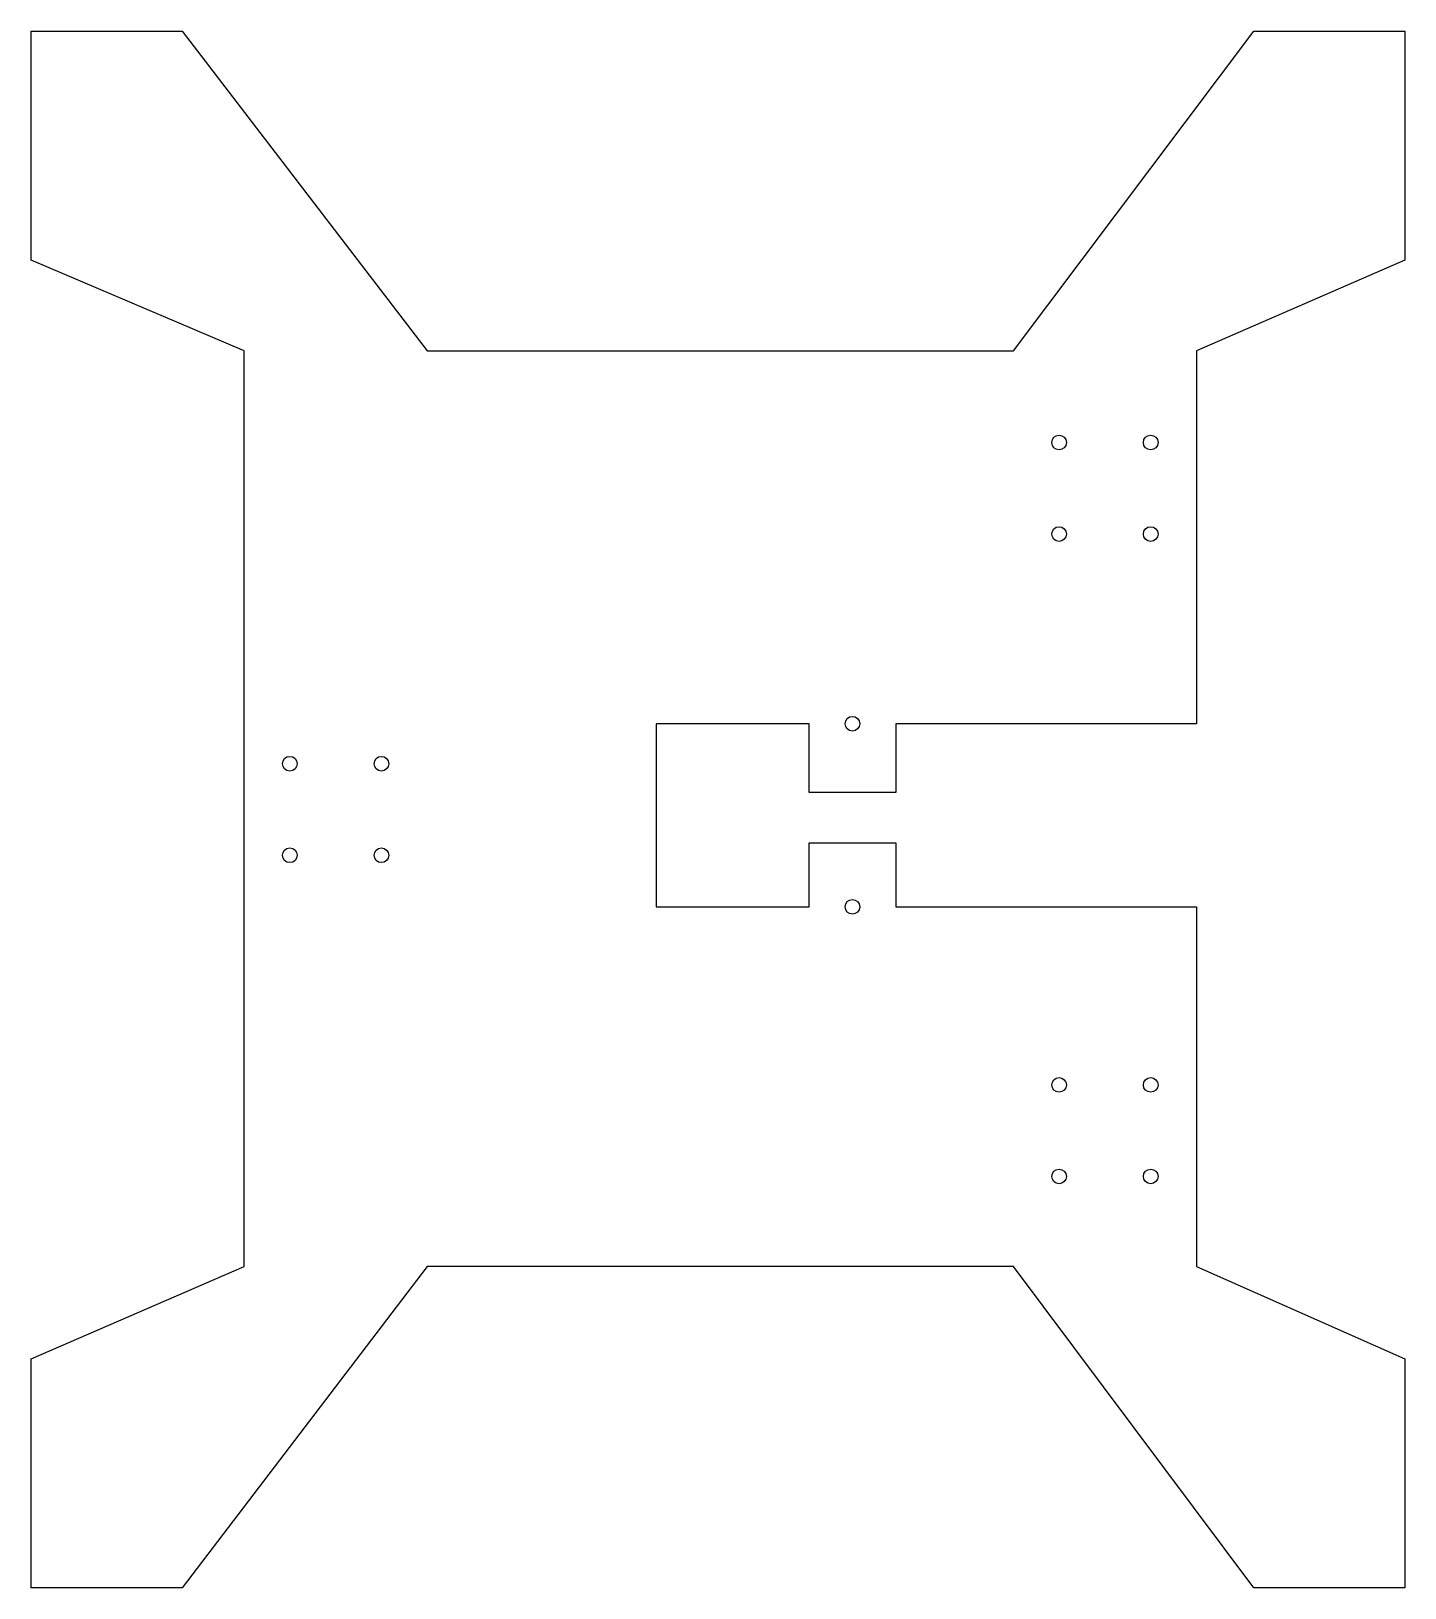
# Model space of a CAD drawing. Header units: millimetres. Extents: x -64 to 236, y -337 to 3.
import ezdxf

# ---------------------------------------------------------------- set-up
doc = ezdxf.new("R2010")
doc.units = ezdxf.units.MM
doc.layers.get('0').update_dxf_attribs({"linetype": 'CONTINUOUS'})

msp = doc.modelspace()

# ---------------------------------------------------------------- linework, layer by layer
msp.add_lwpolyline([(236.09, -47.13), (190.59, -66.98), (190.59, -148.4), (124.94, -148.4), (124.94, -163.42), (105.98, -163.42), (105.98, -148.4), (72.62, -148.4), (72.62, -188.39), (105.98, -188.39), (105.98, -174.43), (124.94, -174.43), (124.94, -188.39), (190.59, -188.39), (190.59, -266.98), (236.09, -287.13), (236.09, -337.13), (203.09, -337.13), (150.59, -266.98), (22.59, -266.98), (-30.91, -337.13), (-63.91, -337.13), (-63.91, -287.13), (-17.41, -266.98), (-17.41, -66.98), (-63.91, -47.13), (-63.91, 2.87), (-30.91, 2.87), (22.59, -66.98), (150.59, -66.98), (203.09, 2.87), (236.09, 2.87)], close=True)
for centre in [(160.59, -86.98), (180.59, -86.98), (160.59, -106.98), (180.59, -106.98), (115.46, -148.4), (-7.41, -157.13), (12.59, -157.13), (-7.41, -177.13), (12.59, -177.13), (115.46, -188.39), (160.59, -227.28), (180.59, -227.28), (160.59, -247.28), (180.59, -247.28)]:
    msp.add_circle(centre, 1.6)

doc.saveas('drawing.dxf')
